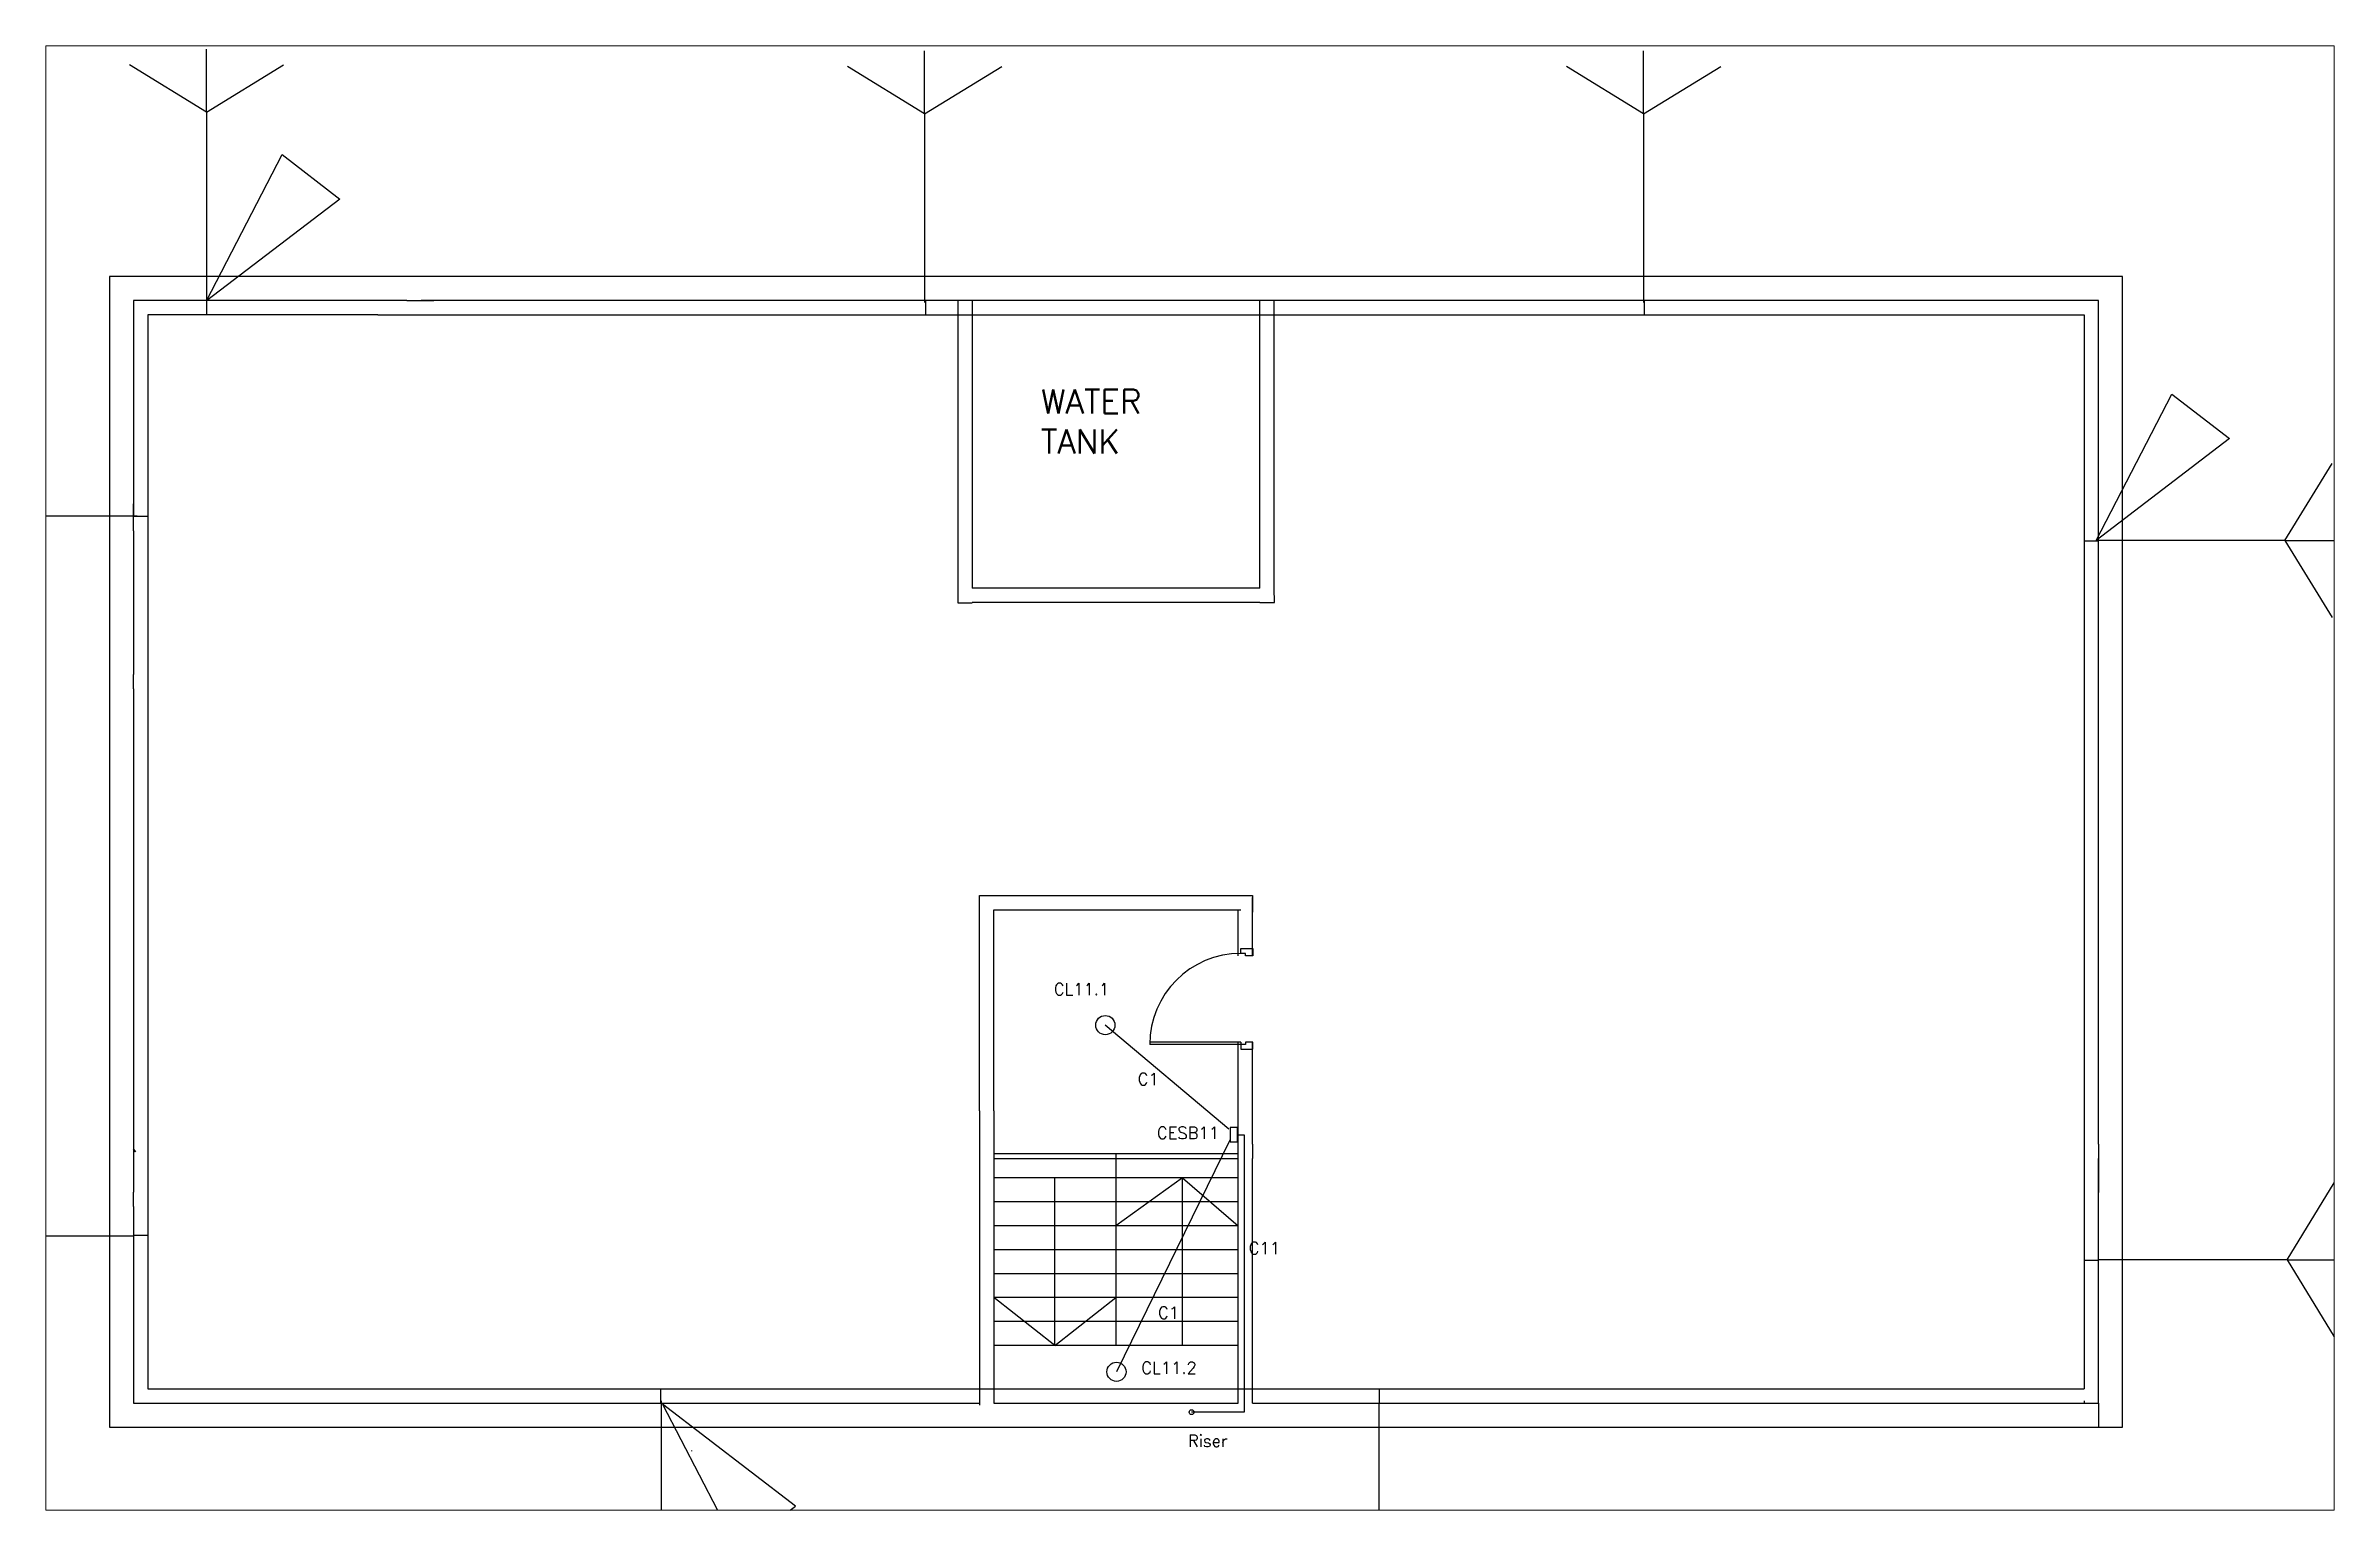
# Paper-space layout 'Layout1' of a CAD drawing. Header units: inches. Extents: x -12.9 to 3, y -1.7 to 8.4.
# The model-space entities are those that its viewports show. They can reach past a viewport. Long polylines and large blocks are cut down to what shows.
import ezdxf

# ---------------------------------------------------------------- set-up
doc = ezdxf.new("R2010")
doc.units = ezdxf.units.IN
doc.header["$LTSCALE"] = 20
doc.header["$MEASUREMENT"] = 0
doc.linetypes.add('HIDDEN', pattern=[0.375, 0.25, -0.125])
for name, color, linetype in [('conduit', 5, 'HIDDEN'), ('Emergency_conduit', 1, 'HIDDEN'), ('Fitting and Fixture', 70, 'Continuous'), ('Fittings_and_fixtures', 3, 'Continuous')]:
    doc.layers.add(name, color=color, linetype=linetype)
for name, color, linetype, plot in [('down_con', 50, 'HIDDEN', False), ('Downconductor', 50, 'Continuous', False), ('LIGHTNING_PROTECTION', 220, 'Continuous', False)]:
    doc.layers.add(name, color=color, linetype=linetype, plot=plot)
doc.styles.get("Standard").update_dxf_attribs({"font": 'simplex.shx', "height": 5})

# ---------------------------------------------------------------- blocks, each defined once
blk = doc.blocks.new('CL_2')
at = {"layer": 'Fittings_and_fixtures'}
blk.add_circle((0, 0), 4, dxfattribs=at)
blk = doc.blocks.new('LA')
at = {"layer": 'LIGHTNING_PROTECTION'}
for q in [(-32.16, 98.45), (0, 105.03), (32.16, 98.45), (0, 0)]:
    blk.add_line((0, 78.74), q, dxfattribs=at)
blk = doc.blocks.new('DOWN_COND')
at = {"layer": 'Downconductor'}
for p, q in [((0, 0), (31.61, 60.98)), ((31.61, 60.98), (55.59, 42.47)), ((55.59, 42.47), (0, 0))]:
    blk.add_line(p, q, dxfattribs=at)
blk = doc.blocks.new('DOOR')
for p, q in [((-532.74, 884.69), (-532.74, 924.69)), ((-531.74, 886.69), (-531.74, 924.68)), ((-534.74, 886.69), (-534.74, 881.69)), ((-531.74, 886.69), (-534.74, 886.69)), ((-534.74, 881.69), (-531.74, 881.69)), ((-532.74, 886.69), (-532.74, 886.69)), ((-531.74, 884.69), (-532.74, 884.69)), ((-531.74, 881.69), (-531.74, 884.69)), ((-495.74, 881.69), (-495.74, 884.69)), ((-495.74, 884.69), (-494.74, 884.69)), ((-492.74, 881.69), (-495.74, 881.69)), ((-494.74, 884.69), (-494.74, 886.69)), ((-494.74, 886.69), (-492.74, 886.69)), ((-492.74, 886.69), (-492.74, 881.69))]:
    blk.add_line(p, q)
blk.add_arc((-532.74, 886.69), 38, 0, 90)

msp = doc.modelspace()

# ---------------------------------------------------------------- linework, layer by layer
for p, q in [((714.94, 488.28), (-125.06, 488.28)), ((-125.06, 488.28), (-125.06, 8.28)), ((714.94, 8.28), (714.94, 488.28)), ((-115.06, 478.28), (-115.06, 388.28)), ((-1.06, 478.28), (-115.06, 478.28)), ((704.94, 478.28), (4.94, 478.28)), ((228.94, 478.28), (228.94, 358.28)), ((234.94, 478.28), (234.94, 358.28)), ((354.94, 358.28), (354.94, 478.28)), ((360.94, 358.28), (360.94, 478.28)), ((704.94, 126.28), (704.94, 478.28)), ((-115.06, 382.28), (-115.06, 322.28)), ((354.94, 358.28), (234.94, 358.28)), ((354.94, 352.28), (234.94, 352.28)), ((-115.06, 316.28), (-115.06, 226.28)), ((-115.06, 220.28), (-115.06, 106.28)), ((237.94, 140.28), (237.94, 18.28)), ((243.94, 140.28), (243.94, 18.28)), ((345.94, 18.28), (345.94, 140.28)), ((351.94, 126.28), (351.94, 140.28)), ((345.94, 122.28), (243.94, 122.28)), ((243.94, 120.28), (345.94, 120.28)), ((294.94, 122.28), (294.94, 42.28)), ((351.94, 18.28), (351.94, 120.28)), ((704.94, 18.28), (704.94, 120.28)), ((-115.06, 100.28), (-115.06, 106.28)), ((345.94, 112.28), (243.94, 112.28)), ((269.49, 42.28), (269.49, 112.28)), ((322.74, 112.28), (294.94, 92.28)), ((322.74, 42.28), (322.74, 112.28)), ((322.74, 112.28), (345.94, 92.28)), ((-115.06, 100.28), (-115.06, 18.28)), ((345.94, 102.28), (243.94, 102.28)), ((345.94, 92.28), (243.94, 92.28)), ((345.94, 82.28), (243.94, 82.28)), ((345.94, 72.28), (243.94, 72.28)), ((345.94, 62.28), (243.94, 62.28)), ((269.49, 42.28), (243.94, 62.28)), ((269.49, 42.28), (294.94, 62.28)), ((345.94, 52.28), (243.94, 52.28)), ((345.94, 42.28), (243.94, 42.28)), ((-115.06, 18.28), (-19.06, 18.28)), ((-19.06, 18.28), (-13.06, 18.28)), ((-13.06, 18.28), (117.94, 18.28)), ((237.94, 18.28), (237.94, 17.48)), ((243.94, 18.28), (345.94, 18.28)), ((351.94, 18.28), (543.94, 18.28)), ((549.94, 18.28), (704.94, 18.28)), ((-125.06, 8.28), (129.94, 8.28)), ((237.94, 8.28), (714.94, 8.28)), ((117.94, -1.72), (117.94, -1.47))]:
    msp.add_line(p, q)
at = {"layer": 'conduit'}
for p, q in [((-13.06, 478.28), (-13.16, 478.21)), ((-115.06, 124.28), (-114.27, 123.18)), ((-114.27, 123.18), (-115.06, 124.28)), ((351.94, 22.93), (351.94, 23.08))]:
    msp.add_line(p, q, dxfattribs=at)
at = {"layer": 'Defpoints'}
for p, q in [((530.75, 488.28), (489.72, 488.28)), ((-1.06, 478.28), (10.33, 478.28)), ((-115.06, 382.28), (-115.06, 393.48)), ((228.94, 358.28), (228.94, 352.2)), ((361.1, 352.28), (360.94, 358.28)), ((228.94, 352.2), (234.94, 352.2)), ((354.94, 352.28), (361.1, 352.28)), ((-115.06, 316.28), (-115.06, 322.28)), ((237.94, 140.28), (237.94, 230.08)), ((237.94, 230.08), (351.94, 230.08)), ((351.94, 230.08), (351.94, 223.15)), ((351.94, 204.89), (351.94, 229.26)), ((-115.06, 226.28), (-115.06, 220.28)), ((243.94, 140.28), (243.94, 224.08)), ((243.94, 224.08), (347.02, 224.08)), ((345.94, 204.89), (345.94, 224.08)), ((345.94, 140.28), (345.94, 168.89)), ((351.94, 140.28), (351.94, 168.89)), ((351.94, 126.28), (351.94, 120.28)), ((704.94, 126.28), (704.94, 106.18)), ((117.94, 18.28), (237.94, 18.28)), ((543.94, 18.28), (549.94, 18.28)), ((704.94, 18.28), (704.94, 8.28)), ((117.94, 8.28), (237.94, 8.28))]:
    msp.add_line(p, q, dxfattribs=at)
at = {"layer": 'down_con'}
for p, q in [((-84.61, 478.28), (-84.61, 472.28)), ((215.39, 478.28), (215.39, 472.28)), ((515.39, 478.28), (515.39, 472.28)), ((-13.06, 472.28), (-109.06, 472.28)), ((-109.06, 472.28), (-109.06, 24.28)), ((-13.06, 472.28), (698.94, 472.28)), ((698.94, 472.28), (698.94, 24.28)), ((-115.06, 388.28), (-115.06, 388.28)), ((-115.06, 388.28), (-115.06, 388.28)), ((-115.06, 388.28), (-109.06, 388.28)), ((704.94, 377.84), (698.94, 377.84)), ((-115.06, 88.28), (-109.06, 88.28)), ((704.94, 77.84), (698.94, 77.84)), ((-109.06, 24.28), (698.94, 24.28)), ((104.94, 18.28), (104.94, 24.28)), ((404.94, 18.28), (404.94, 24.28)), ((698.94, 19.24), (698.94, 18.28))]:
    msp.add_line(p, q, dxfattribs=at)
at = {"layer": 'Emergency_conduit'}
for p, q in [((341.98, 132.54), (290.5, 176)), ((342.43, 128.04), (295.15, 31.34)), ((345.59, 130.27), (348.5, 130.27)), ((348.5, 130.27), (348.5, 14.5)), ((348.5, 14.5), (326.5, 14.5))]:
    msp.add_line(p, q, dxfattribs=at)
msp.add_lwpolyline([(342.59, 127.27), (345.59, 127.27), (345.59, 133.27), (342.59, 133.27)], close=True, dxfattribs=at)
at = {"layer": 'Fitting and Fixture', "lineweight": -2}
msp.add_circle((326.5, 14.5), 1, dxfattribs=at)
at = {"layer": 'Fittings_and_fixtures'}
for p, q in [((-115.06, 393.48), (-115.06, 393.48)), ((588.94, 18.28), (588.94, 18.28))]:
    msp.add_line(p, q, dxfattribs=at)

# ---------------------------------------------------------------- block references
at = {"rotation": 90}
msp.add_blockref('DOOR', (1233.7, 700.64), dxfattribs=at)
at = {"layer": 'Defpoints'}
for name, p in [('LA', (-84.57, 478.2)), ('LA', (215.08, 477.48)), ('LA', (515.14, 477.51)), ('DOWN_COND', (-84.57, 478.2)), ('DOWN_COND', (704.02, 378.22))]:
    msp.add_blockref(name, p, dxfattribs=at)
at = {"layer": 'Defpoints', "xscale": -1}
for name, p, rotation in [('LA', (-113.55, 388.44), 90), ('LA', (-114.93, 88.09), 90), ('LA', (105.31, 19.2), 180), ('DOWN_COND', (105.67, 17.78), 180), ('LA', (404.71, 17.96), 180)]:
    msp.add_blockref(name, p, dxfattribs=dict(at, rotation=rotation))
at = {"layer": 'Defpoints', "rotation": 270}
for p in [(704.02, 378.22), (704.94, 78.02)]:
    msp.add_blockref('LA', p, dxfattribs=at)
at = {"layer": 'Fittings_and_fixtures'}
for p in [(290.5, 176), (295.15, 31.34)]:
    msp.add_blockref('CL_2', p, dxfattribs=at)

# ---------------------------------------------------------------- texts
at = {"layer": 'Defpoints', "insert": (263.64, 441.21), "char_height": 10, "width": 48.8087, "attachment_point": 1}
msp.add_mtext('WATER \\PTANK', dxfattribs=at)
at = {"layer": 'Emergency_conduit', "char_height": 5, "attachment_point": 1}
for s, insert, width in [('C1', (304, 156), 28.6932), ('CESB11', (312, 133.5), 17.2936), ('C11', (350.32, 85.46), 32.4109), ('C1', (312.5, 58.5), 28.6932)]:
    msp.add_mtext(s, dxfattribs=dict(at, insert=insert, width=width))
at = {"layer": 'Fittings_and_fixtures', "char_height": 5, "width": 11.5241, "attachment_point": 1}
for s, insert in [('CL11.1', (269, 193.5)), ('CL11.2', (305.5, 35.5)), ('Riser', (325, 5))]:
    msp.add_mtext(s, dxfattribs=dict(at, insert=insert))

psp = doc.layouts.get("Layout1")

# ---------------------------------------------------------------- viewports
at = {"layer": 'conduit'}
psp.add_viewport(center=(-4.921, 3.328), size=(15.873, 10.15538), view_center_point=(325.847, 279.082), view_height=611.01775, dxfattribs=at)

doc.saveas('drawing.dxf')
